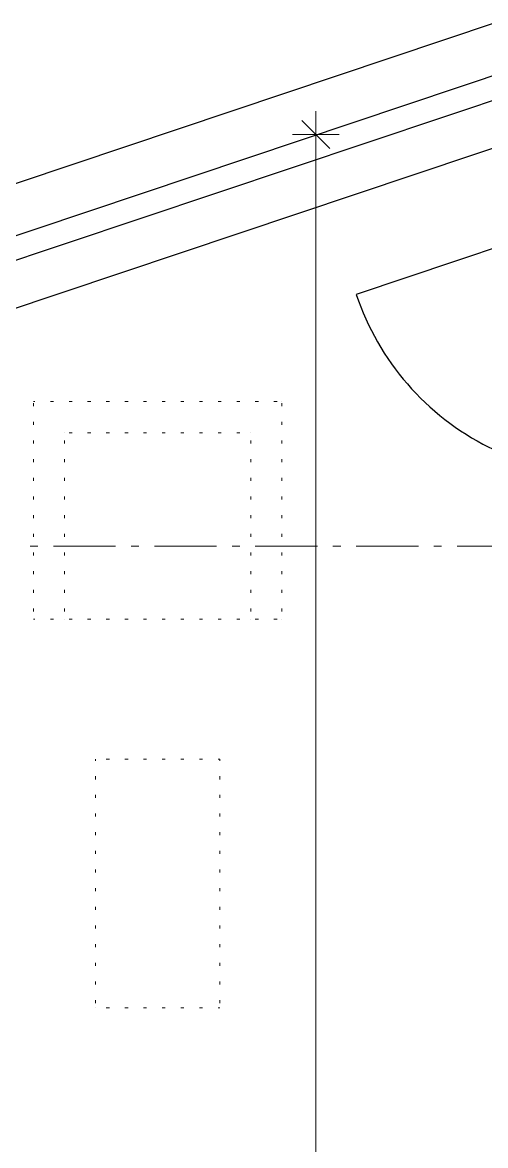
# Model space of a CAD drawing. Header units: millimetres. Extents: x 0 to 594, y 0 to 420.
# Drawn here: x 164.55 to 179.84, y 322.27 to 359.31 of the extents above; entities that cross this region are included whole.
import ezdxf

# ---------------------------------------------------------------- set-up
doc = ezdxf.new("R2010")
doc.units = ezdxf.units.MM
doc.header["$LTSCALE"] = 8
for name, color, linetype in [('PDF_Dvere', 7, 'Continuous'), ('PDF_Koty delkove', 7, 'Continuous'), ('PDF_Nabytek', 7, 'Continuous'), ('PDF_Okna', 7, 'Continuous'), ('PDF_Osy hlavni', 7, 'Continuous')]:
    doc.layers.add(name, color=color, linetype=linetype)

msp = doc.modelspace()

# ---------------------------------------------------------------- linework, layer by layer
at = {"layer": 'PDF_Dvere', "lineweight": 25}
msp.add_lwpolyline([(183.83, 353.103), (175.568, 350.338, 0.414214), (186.596, 344.842)], format="xyb", dxfattribs=at)
at = {"layer": 'PDF_Koty delkove', "lineweight": 18}
for points in [[(174.231, 202.743), (174.231, 222.006), (174.231, 230.798), (174.231, 233.134), (174.231, 235.902), (174.231, 238.464), (174.231, 253.839), (174.231, 256.606), (174.231, 277.824), (174.231, 279.31), (174.231, 355.614), (174.231, 356.383)], [(174.692, 355.153), (173.77, 356.075)], [(175, 355.614), (174.231, 355.614), (173.462, 355.614)]]:
    msp.add_lwpolyline(points, dxfattribs=at)
at = {"layer": 'PDF_Nabytek', "lineweight": 13}
for points in [[(164.912, 346.806), (164.912, 346.806)], [(164.959, 346.806), (164.912, 346.806)], [(164.912, 346.806), (164.912, 346.806)], [(164.912, 346.65), (164.912, 346.752)], [(165.574, 346.806), (165.472, 346.806)], [(166.189, 346.806), (166.087, 346.806)], [(166.804, 346.806), (166.702, 346.806)], [(167.419, 346.806), (167.316, 346.806)], [(168.034, 346.806), (167.931, 346.806)], [(168.649, 346.806), (168.547, 346.806)], [(169.264, 346.806), (169.162, 346.806)], [(169.879, 346.806), (169.777, 346.806)], [(170.494, 346.806), (170.392, 346.806)], [(171.109, 346.806), (171.007, 346.806)], [(171.724, 346.806), (171.621, 346.806)], [(172.339, 346.806), (172.236, 346.806)], [(172.954, 346.806), (172.851, 346.806)], [(173.112, 346.806), (173.112, 346.806)], [(173.112, 346.806), (173.112, 346.806)], [(173.112, 346.65), (173.112, 346.752)], [(164.912, 346.035), (164.912, 346.137)], [(173.112, 346.035), (173.112, 346.137)], [(164.912, 345.42), (164.912, 345.522)], [(165.937, 345.781), (165.937, 345.781)], [(165.937, 345.781), (165.937, 345.781)], [(165.937, 345.42), (165.937, 345.522)], [(166.189, 345.781), (166.087, 345.781)], [(166.804, 345.781), (166.702, 345.781)], [(167.419, 345.781), (167.316, 345.781)], [(168.034, 345.781), (167.931, 345.781)], [(168.649, 345.781), (168.547, 345.781)], [(169.264, 345.781), (169.162, 345.781)], [(169.879, 345.781), (169.777, 345.781)], [(170.494, 345.781), (170.392, 345.781)], [(171.109, 345.781), (171.007, 345.781)], [(171.724, 345.781), (171.621, 345.781)], [(172.087, 345.781), (172.087, 345.781)], [(172.087, 345.781), (172.087, 345.781)], [(172.087, 345.42), (172.087, 345.522)], [(173.112, 345.42), (173.112, 345.522)], [(164.912, 344.805), (164.912, 344.907)], [(165.937, 344.805), (165.937, 344.907)], [(172.087, 344.805), (172.087, 344.907)], [(173.112, 344.805), (173.112, 344.907)], [(164.912, 344.19), (164.912, 344.292)], [(165.937, 344.19), (165.937, 344.292)], [(172.087, 344.19), (172.087, 344.292)], [(173.112, 344.19), (173.112, 344.292)], [(164.912, 343.575), (164.912, 343.677)], [(165.937, 343.575), (165.937, 343.677)], [(172.087, 343.575), (172.087, 343.677)], [(173.112, 343.575), (173.112, 343.677)], [(164.912, 342.96), (164.912, 343.062)], [(165.937, 342.96), (165.937, 343.062)], [(172.087, 342.96), (172.087, 343.062)], [(173.112, 342.96), (173.112, 343.062)], [(164.912, 342.345), (164.912, 342.447)], [(165.937, 342.345), (165.937, 342.447)], [(172.087, 342.345), (172.087, 342.447)], [(173.112, 342.345), (173.112, 342.447)], [(164.912, 341.73), (164.912, 341.832)], [(165.937, 341.73), (165.937, 341.832)], [(172.087, 341.73), (172.087, 341.832)], [(173.112, 341.73), (173.112, 341.832)], [(164.912, 341.115), (164.912, 341.217)], [(165.937, 341.115), (165.937, 341.217)], [(172.087, 341.115), (172.087, 341.217)], [(173.112, 341.115), (173.112, 341.217)], [(164.912, 340.5), (164.912, 340.602)], [(165.937, 340.5), (165.937, 340.602)], [(172.087, 340.5), (172.087, 340.602)], [(173.112, 340.5), (173.112, 340.602)], [(164.912, 339.885), (164.912, 339.987)], [(165.937, 339.885), (165.937, 339.987)], [(172.087, 339.885), (172.087, 339.987)], [(173.112, 339.885), (173.112, 339.987)], [(164.959, 339.631), (164.912, 339.631)], [(164.912, 339.631), (164.912, 339.631)], [(164.912, 339.631), (164.912, 339.631)], [(165.574, 339.631), (165.472, 339.631)], [(165.937, 339.631), (165.937, 339.631)], [(166.189, 339.631), (166.087, 339.631)], [(166.804, 339.631), (166.702, 339.631)], [(167.419, 339.631), (167.316, 339.631)], [(168.034, 339.631), (167.931, 339.631)], [(168.649, 339.631), (168.547, 339.631)], [(169.264, 339.631), (169.162, 339.631)], [(169.879, 339.631), (169.777, 339.631)], [(170.494, 339.631), (170.392, 339.631)], [(171.109, 339.631), (171.007, 339.631)], [(171.724, 339.631), (171.621, 339.631)], [(172.087, 339.631), (172.087, 339.631)], [(172.339, 339.631), (172.236, 339.631)], [(172.954, 339.631), (172.851, 339.631)], [(173.112, 339.631), (173.112, 339.631)], [(173.112, 339.631), (173.112, 339.631)], [(166.962, 335.018), (166.962, 335.018)], [(166.962, 334.965), (166.962, 335.018)], [(166.962, 335.018), (166.962, 335.018)], [(167.419, 335.018), (167.316, 335.018)], [(168.034, 335.018), (167.931, 335.018)], [(168.649, 335.018), (168.547, 335.018)], [(169.264, 335.018), (169.162, 335.018)], [(169.879, 335.018), (169.777, 335.018)], [(170.494, 335.018), (170.392, 335.018)], [(171.062, 334.965), (171.062, 335.018), (171.007, 335.018)], [(171.062, 335.018), (171.062, 335.018)], [(171.062, 335.018), (171.062, 335.018)], [(166.962, 334.35), (166.962, 334.452)], [(171.062, 334.35), (171.062, 334.452)], [(166.962, 333.735), (166.962, 333.837)], [(171.062, 333.735), (171.062, 333.837)], [(166.962, 333.12), (166.962, 333.222)], [(171.062, 333.12), (171.062, 333.222)], [(166.962, 332.505), (166.962, 332.607)], [(171.062, 332.505), (171.062, 332.607)], [(166.962, 331.89), (166.962, 331.992)], [(171.062, 331.89), (171.062, 331.992)], [(166.962, 331.275), (166.962, 331.377)], [(171.062, 331.275), (171.062, 331.377)], [(166.962, 330.66), (166.962, 330.762)], [(171.062, 330.66), (171.062, 330.762)], [(166.962, 330.045), (166.962, 330.147)], [(171.062, 330.045), (171.062, 330.147)], [(166.962, 329.43), (166.962, 329.532)], [(171.062, 329.43), (171.062, 329.532)], [(166.962, 328.815), (166.962, 328.917)], [(171.062, 328.815), (171.062, 328.917)], [(166.962, 328.2), (166.962, 328.302)], [(171.062, 328.2), (171.062, 328.302)], [(166.962, 327.585), (166.962, 327.687)], [(171.062, 327.585), (171.062, 327.687)], [(166.962, 326.97), (166.962, 327.072)], [(171.062, 326.97), (171.062, 327.072)], [(166.962, 326.818), (166.962, 326.818)], [(166.962, 326.818), (166.962, 326.818)], [(167.419, 326.818), (167.316, 326.818)], [(168.034, 326.818), (167.931, 326.818)], [(168.649, 326.818), (168.547, 326.818)], [(169.264, 326.818), (169.162, 326.818)], [(169.879, 326.818), (169.777, 326.818)], [(170.494, 326.818), (170.392, 326.818)], [(171.062, 326.818), (171.007, 326.818)], [(171.062, 326.818), (171.062, 326.818)], [(171.062, 326.818), (171.062, 326.818)]]:
    msp.add_lwpolyline(points, dxfattribs=at)
at = {"layer": 'PDF_Okna', "lineweight": 25}
for points in [[(180.186, 359.307), (162.691, 353.451)], [(180.707, 357.752), (163.211, 351.896)], [(180.951, 357.023), (163.455, 351.167)], [(163.927, 349.758), (181.423, 355.614)]]:
    msp.add_lwpolyline(points, dxfattribs=at)
at = {"layer": 'PDF_Osy hlavni', "lineweight": 18}
for points in [[(165.062, 342.039), (164.805, 342.039)], [(167.624, 342.039), (165.574, 342.039)], [(168.393, 342.039), (168.137, 342.039)], [(170.955, 342.039), (168.905, 342.039)], [(171.724, 342.039), (171.468, 342.039)], [(174.286, 342.039), (172.236, 342.039)], [(175.055, 342.039), (174.799, 342.039)], [(177.618, 342.039), (175.568, 342.039)], [(178.386, 342.039), (178.13, 342.039)], [(180.949, 342.039), (178.899, 342.039)]]:
    msp.add_lwpolyline(points, dxfattribs=at)

doc.saveas('drawing.dxf')
